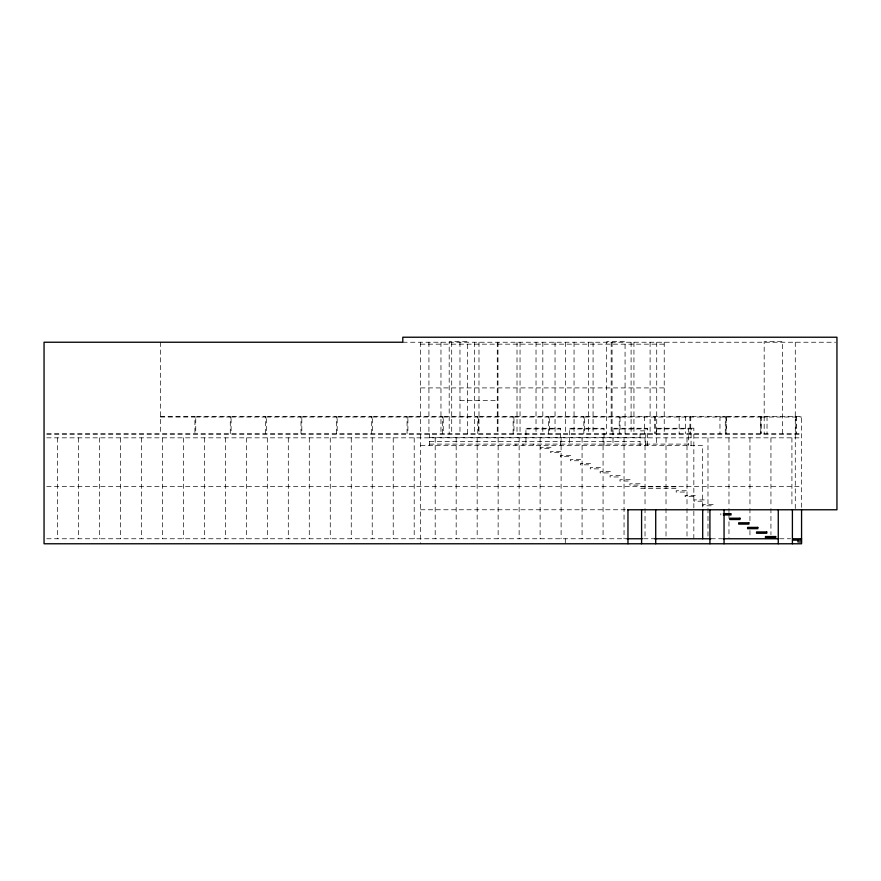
<?xml version="1.0" encoding="UTF-8"?>
<svg xmlns="http://www.w3.org/2000/svg" width="881" height="881" viewBox="0 0 881 881"><rect width="100%" height="100%" fill="white"/><g stroke="black" fill="none" stroke-linecap="round" stroke-linejoin="round"><path stroke-width="0.66" stroke-dasharray="4.41 3.3" d="M402.804 342.235L835.606 342.235M420.589 344.163L664.219 344.163M420.589 387.915L664.219 387.915M459.97 400.381L497.996 400.381M160.386 416.372L194.921 416.372L194.921 433.595M160.386 417.032L194.921 417.032M195.747 417.032L230.282 417.032M231.097 417.032L265.633 417.032M266.458 417.032L300.994 417.032M301.82 417.032L336.355 417.032M337.17 417.032L371.705 417.032M372.531 417.032L407.066 417.032M407.892 417.032L442.427 417.032M443.242 417.032L477.777 417.032M478.603 417.032L513.138 417.032M513.964 417.032L548.5 417.032M549.315 417.032L583.85 417.032M584.676 417.032L619.211 417.032M620.026 417.032L725.283 417.032M726.098 417.032L760.766 417.032M761.459 417.032L801.567 417.032M525.946 428.948L560.481 428.948M569.478 428.948L604.014 428.948M613 428.948L647.546 428.948M656.532 428.948L693.854 428.849M46.792 433.595L801.567 433.595M46.803 434.344L801.567 434.344M429.532 437.538L640.047 437.538M46.737 437.835L801.567 437.835M429.532 441.469L640.047 441.469M429.532 444.101L687.962 444.101L687.962 445.412M420.589 445.456L702.686 445.456L702.686 507.203M46.737 486.554L801.567 486.554M420.589 509.769L626.589 509.769M46.737 538.765L627.118 538.765M643.582 538.765L654.594 538.765M710.879 538.765L722.453 538.765M779.553 538.765L790.609 538.765M801.567 507.39L801.567 416.372L761.459 416.372L761.459 433.595M796.182 416.372L796.182 433.595M795.995 416.372L795.995 433.595M795.279 342.235L795.279 509.769M791.92 437.835L791.92 507.159M782.559 433.595L782.559 341.696L764.179 341.696L764.179 433.595M770.941 437.835L770.941 507.159M770.941 508.535L770.941 534.635M767.021 416.372L767.021 433.595M760.766 433.595L760.766 416.372L726.098 416.372L726.098 433.595M760.644 416.372L760.644 433.595M749.951 437.835L749.951 507.159M749.951 508.535L749.951 522.268M749.951 530.516L749.951 537.388M728.972 437.835L728.972 507.159M728.972 508.535L728.972 512.654M728.972 514.03L728.972 537.388M726.219 416.372L726.219 433.595M725.283 433.595L725.283 416.372L620.026 416.372L620.026 433.595M720.823 513.645L720.823 514.945M719.964 416.372L719.964 433.595M707.983 437.835L707.983 507.159M707.983 508.535L707.983 537.388M693.843 538.765L693.854 428.188L688.468 428.188L688.468 445.412M691.067 445.511L691.067 428.276L656.532 428.276L656.532 445.511M690.748 416.372L690.748 433.595M689.922 416.372L689.922 433.595M687.004 437.835L687.004 507.159M687.004 508.535L687.004 537.388M685.418 416.372L685.418 433.595M679.163 416.372L679.163 433.595M666.014 437.835L666.014 507.159M666.014 508.535L666.014 537.388M664.219 342.235L664.219 433.595M656.73 342.235L656.73 433.595M655.387 416.372L655.387 433.595M654.572 416.372L654.572 433.595M650.101 342.235L650.101 433.595M647.546 445.511L647.546 428.276L613 428.276L613 445.511M645.762 445.412L645.762 430.864L640.047 430.864L640.047 445.412M645.035 437.835L645.035 507.159M645.035 508.535L645.035 538.765M644.617 416.372L644.617 433.595M633.946 342.235L633.946 433.595M631.093 342.235L631.093 433.595M625.07 433.595L625.07 341.696L606.679 341.696L606.679 433.595M624.045 437.835L624.045 538.765M619.211 433.595L619.211 416.372L584.676 416.372L584.676 433.595M612.075 342.235L612.075 433.595M611.172 342.235L611.172 433.595M604.014 445.511L604.014 428.276L569.478 428.276L569.478 445.511M603.067 437.835L603.067 538.765M593.067 342.235L593.067 433.595M588.387 342.235L588.387 433.595M583.85 433.595L583.85 416.372L549.315 416.372L549.315 433.595M582.077 437.835L582.077 538.765M574.049 342.235L574.049 433.595M565.602 342.235L565.602 433.595M565.294 538.765L565.294 543.775M561.098 437.835L561.098 538.765M560.481 445.511L560.481 428.276L525.946 428.276L525.946 445.511M555.041 342.235L555.041 433.595M548.5 433.595L548.5 416.372L513.964 416.372L513.964 433.595M542.828 342.235L542.828 433.595M540.108 437.835L540.108 538.765M536.022 342.235L536.022 433.595M533.214 444.101L533.214 445.412M523.006 444.101L523.006 445.412M520.043 342.235L520.043 433.595M519.129 437.835L519.129 538.765M517.015 342.235L517.015 433.595M515.936 444.101L515.936 445.412M513.138 433.595L513.138 416.372L478.603 416.372L478.603 433.595M498.139 437.835L498.139 538.765M497.996 342.235L497.996 433.595M497.269 342.235L497.269 433.595M478.989 342.235L478.989 433.595M477.777 433.595L477.777 416.372L443.242 416.372L443.242 433.595M477.161 437.835L477.161 538.765M474.485 342.235L474.485 433.595M467.569 433.595L467.569 341.696L449.189 341.696L449.189 433.595M459.97 342.235L459.97 433.595M456.171 437.835L456.171 538.765M451.711 342.235L451.711 433.595M442.427 433.595L442.427 416.372L407.892 416.372L407.892 433.595M440.963 342.235L440.963 433.595M435.192 437.835L435.192 538.765M429.532 433.595L429.532 445.412M428.926 342.235L428.926 433.595M420.589 342.235L420.589 543.775M414.202 437.835L414.202 538.765M407.066 433.595L407.066 416.372L372.531 416.372L372.531 433.595M393.223 437.835L393.223 538.765M372.234 437.835L372.234 538.765M371.705 433.595L371.705 416.372L337.17 416.372L337.17 433.595M351.255 437.835L351.255 538.765M336.355 433.595L336.355 416.372L301.82 416.372L301.82 433.595M330.265 437.835L330.265 538.765M309.286 437.835L309.286 538.765M300.994 433.595L300.994 416.372L266.458 416.372L266.458 433.595M288.296 437.835L288.296 538.765M267.317 437.835L267.317 538.765M265.633 433.595L265.633 416.372L231.097 416.372L231.097 433.595M246.328 437.835L246.328 538.765M230.282 433.595L230.282 416.372L195.747 416.372L195.747 433.595M225.349 437.835L225.349 538.765M204.359 437.835L204.359 538.765M183.38 437.835L183.38 538.765M162.39 437.835L162.39 538.765M160.386 342.235L160.386 433.595M141.412 437.835L141.412 538.765M120.422 437.835L120.422 538.765M99.443 437.835L99.443 538.765M78.453 437.835L78.453 538.765M57.474 437.835L57.474 538.765M550.966 447.284L540.758 447.284L540.758 448.594L550.966 448.594L550.966 447.284M560.867 451.336L550.658 451.336L550.658 452.647L560.867 452.647L560.867 451.336M570.767 455.389L560.547 455.389L560.547 456.699L570.767 456.699L570.767 455.389M580.656 459.453L570.447 459.453L570.447 460.752L580.656 460.752L580.656 459.453M590.556 463.505L580.348 463.505L580.348 464.816L590.556 464.816L590.556 463.505M600.457 467.558L590.248 467.558L590.248 468.868L600.457 468.868L600.457 467.558M610.357 471.61L600.137 471.61L600.137 472.921L610.357 472.921L610.357 471.61M620.246 475.663L610.037 475.663L610.037 476.973L620.246 476.973L620.246 475.663M630.146 479.727L619.938 479.727L619.938 481.026L630.146 481.026L630.146 479.727M640.047 483.779L629.838 483.779L629.838 485.09L640.047 485.09L640.047 483.779M676.179 486.83L640.047 486.83L640.047 488.57L676.179 488.57L676.179 486.83M686.387 490.75L676.179 490.75L676.179 492.061L686.387 492.061L686.387 490.75M695.318 495.331L685.11 495.331L685.11 496.642L695.318 496.642L695.318 495.331M704.249 499.912L694.03 499.912L694.03 501.212L704.249 501.212L704.249 499.912M713.17 504.483L702.961 504.483L702.961 505.793L713.17 505.793L713.17 504.483"/><path stroke-width="1.32" d="M627.834 509.769L836.95 509.769L836.95 337.225L402.804 337.225L402.804 342.235L44.05 342.235L44.05 543.775L801.567 543.775L801.567 509.912M723.367 513.645L731.032 513.645L731.032 514.945L723.367 514.945M627.107 538.765L642.238 538.765M654.572 538.765L710.879 538.765M723.246 538.765L778.308 538.765M801.567 538.765L793.296 538.765L793.296 540.13L801.567 540.13M801.567 541.958L797.889 541.958L797.889 540.13M792.404 509.769L792.404 543.775M778.264 509.769L778.264 543.775M724.061 509.769L724.061 543.775M709.921 509.769L709.921 543.775M702.686 509.945L702.686 538.765M655.717 509.769L655.717 543.775M641.588 509.769L641.588 543.775M627.966 509.769L627.966 543.775M739.963 518.215L729.743 518.215L729.743 519.526L739.963 519.526L739.963 518.215M748.883 522.796L738.674 522.796L738.674 524.107L748.883 524.107L748.883 522.796M757.814 527.378L747.606 527.378L747.606 528.677L757.814 528.677L757.814 527.378M766.745 531.948L756.537 531.948L756.537 533.258L766.745 533.258L766.745 531.948M775.676 536.529L765.457 536.529L765.457 537.839L775.676 537.839L775.676 536.529"/></g></svg>
